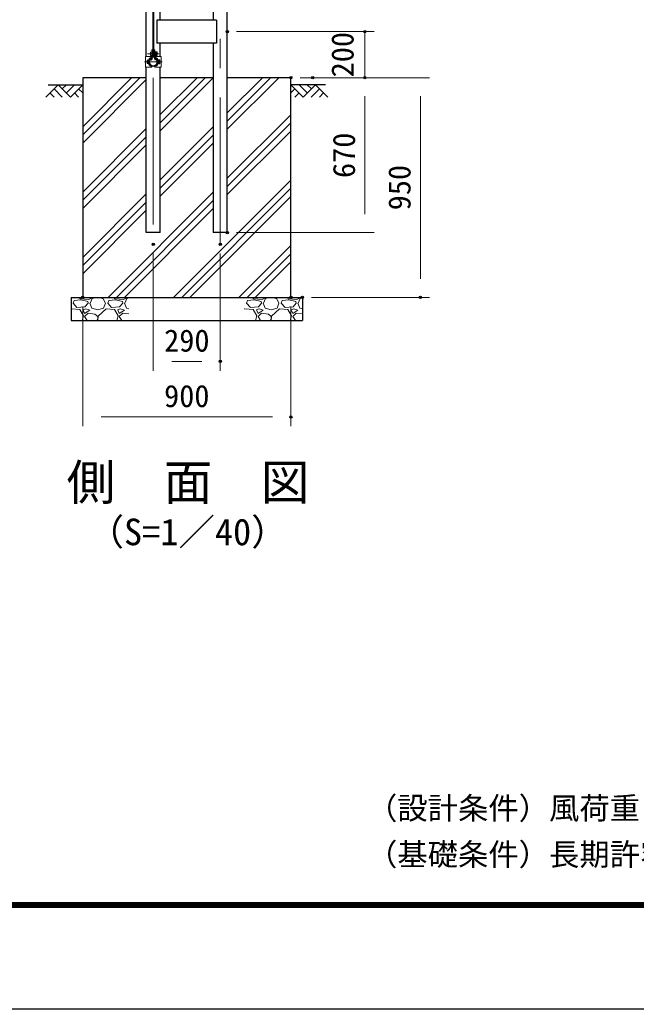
# Model space of a CAD drawing. Units: millimetres, scale not verified, with parts at other scales. Extents: x -8399 to 8401, y -5940 to 5940.
# Drawn here: x -2166 to 500, y -5940 to -1659 of the extents above; entities that cross this region are included whole.
import ezdxf
from ezdxf.enums import TextEntityAlignment as Align

# ---------------------------------------------------------------- set-up
doc = ezdxf.new("R2010")
doc.units = ezdxf.units.MM
doc.header["$LTSCALE"] = 20
doc.header["$PDMODE"] = 32
doc.header["$PDSIZE"] = 10
doc.linetypes.add('USER1', pattern=[50.8, 31.75, -6.35, 6.35, -6.35])
for name, color, linetype, lineweight in [('0-0_D-DCR-HCH', 7, 'Continuous', 13), ('0-1_D-STR1', 1, 'Continuous', 25), ('0-2_D-STR4', 7, 'Continuous', 25), ('0-3_D-BGD', 7, 'Continuous', 25), ('0-4_D-BMK', 2, 'USER1', 13), ('0-5_D-STR-DIM', 7, 'Continuous', 13), ('0-8_D-STR3', 3, 'Continuous', 13), ('0-C_D-TTL-TXT', 7, 'Continuous', 13), ('0-E_D-TTL', 7, 'Continuous', 25)]:
    doc.layers.add(name, color=color, linetype=linetype, lineweight=lineweight)
doc.layers.add('0-7_Defpoints', color=8, linetype='Continuous')
doc.styles.add('ＭＳ ゴシック', font='')
doc.styles.get('ＭＳ ゴシック').set_extended_font_data('MS Gothic')

msp = doc.modelspace()

# ---------------------------------------------------------------- linework, layer by layer
at = {"layer": '0-0_D-DCR-HCH'}
for p, q in [((-1893.58, -2156.35), (-1646.78, -1909.55)), ((-1893.58, -2120.99), (-1682.13, -1909.55)), ((-1893.58, -2191.7), (-1618.83, -1916.95)), ((-1558.33, -2103.94), (-1363.94, -1909.55)), ((-1558.33, -2068.59), (-1399.29, -1909.55)), ((-1558.33, -2139.3), (-1328.83, -1909.8)), ((-1268.33, -2132.14), (-1045.74, -1909.55)), ((-1268.33, -2096.78), (-1081.09, -1909.55)), ((-1268.33, -2061.43), (-1116.45, -1909.55)), ((-2000.01, -1939.55), (-2053.22, -1992.76)), ((-2017.74, -1957.28), (-1982.11, -1992.76)), ((-2000.01, -1939.55), (-1946.79, -1992.76)), ((-1982.27, -1957.28), (-1964.53, -1939.55)), ((-1964.53, -1975.02), (-1929.06, -1939.55)), ((-1946.79, -1992.76), (-1893.58, -1939.55)), ((-1911.32, -1957.28), (-1893.58, -1974.94)), ((-940.37, -1992.76), (-993.58, -1939.55)), ((-975.84, -1957.28), (-993.58, -1974.94)), ((-922.63, -1975.02), (-958.11, -1939.55)), ((-887.16, -1939.55), (-940.37, -1992.76)), ((-904.8, -1957.38), (-922.63, -1939.55)), ((-869.42, -1957.28), (-905.06, -1992.76)), ((-887.16, -1939.55), (-833.95, -1992.76)), ((-2035.48, -1975.02), (-2017.66, -1992.76)), ((-1929.06, -1975.02), (-1911.24, -1992.76)), ((-958.11, -1975.02), (-975.93, -1992.76)), ((-851.68, -1975.02), (-869.5, -1992.76)), ((-1268.33, -2344.27), (-993.58, -2069.52)), ((-1893.58, -2403.84), (-1618.83, -2129.09)), ((-1558.33, -2351.43), (-1328.83, -2121.93)), ((-1268.33, -2379.63), (-993.58, -2104.88)), ((-1268.33, -2414.98), (-993.58, -2140.23)), ((-1893.58, -2439.19), (-1618.83, -2164.44)), ((-1558.33, -2386.78), (-1328.83, -2157.28)), ((-1893.58, -2474.55), (-1618.83, -2199.8)), ((-1558.33, -2422.14), (-1328.83, -2192.64)), ((-1500.76, -2859.55), (-993.58, -2352.36)), ((-1465.41, -2859.55), (-993.58, -2387.72)), ((-1893.58, -2686.68), (-1618.83, -2411.93)), ((-1783.61, -2859.55), (-1328.83, -2404.77)), ((-1748.25, -2859.55), (-1328.83, -2440.13)), ((-1430.05, -2859.55), (-993.58, -2423.08)), ((-1893.58, -2722.03), (-1618.83, -2447.28)), ((-1893.58, -2757.39), (-1618.83, -2482.64)), ((-1712.9, -2859.55), (-1328.83, -2475.48)), ((-1217.92, -2859.55), (-993.58, -2635.21)), ((-1182.57, -2859.55), (-993.58, -2670.56)), ((-1147.21, -2859.55), (-993.58, -2705.92)), ((-1905.13, -2865.79), (-1908.77, -2859.55)), ((-1867.63, -2868.79), (-1905.13, -2865.79)), ((-1849.98, -2859.55), (-1867.63, -2868.79)), ((-1861.63, -2885.29), (-1852.63, -2864.29)), ((-1852.63, -2864.29), (-1837.45, -2859.55)), ((-1821.28, -2859.55), (-1804.63, -2865.79)), ((-1804.63, -2865.79), (-1795.63, -2885.29)), ((-1755.13, -2865.79), (-1758.77, -2859.55)), ((-1717.63, -2868.79), (-1755.13, -2865.79)), ((-1699.98, -2859.55), (-1717.63, -2868.79)), ((-1711.63, -2885.29), (-1702.63, -2864.29)), ((-1702.63, -2864.29), (-1693.58, -2861.46)), ((-1155.13, -2865.79), (-1158.77, -2859.55)), ((-1117.63, -2868.79), (-1155.13, -2865.79)), ((-1099.98, -2859.55), (-1117.63, -2868.79)), ((-1111.63, -2885.29), (-1102.63, -2864.29)), ((-1102.63, -2864.29), (-1087.45, -2859.55)), ((-1071.28, -2859.55), (-1054.63, -2865.79)), ((-1054.63, -2865.79), (-1045.63, -2885.29)), ((-1005.13, -2865.79), (-1008.77, -2859.55)), ((-967.63, -2868.79), (-1005.13, -2865.79)), ((-949.98, -2859.55), (-967.63, -2868.79)), ((-961.63, -2885.29), (-952.63, -2864.29)), ((-952.63, -2864.29), (-943.58, -2861.46)), ((-1942.63, -2909.29), (-1943.58, -2910.16)), ((-1906.63, -2912.29), (-1942.63, -2909.29)), ((-1935.13, -2885.29), (-1930.63, -2873.29)), ((-1918.63, -2903.29), (-1935.13, -2885.29)), ((-1902.13, -2870.29), (-1930.63, -2873.29)), ((-1884.13, -2900.29), (-1918.63, -2903.29)), ((-1872.13, -2877.79), (-1902.13, -2870.29)), ((-1881.13, -2909.29), (-1891.63, -2913.79)), ((-1870.63, -2885.29), (-1884.13, -2900.29)), ((-1863.13, -2915.29), (-1881.13, -2909.29)), ((-1870.63, -2885.29), (-1872.13, -2877.79)), ((-1863.13, -2885.29), (-1854.13, -2906.29)), ((-1854.13, -2906.29), (-1828.63, -2913.79)), ((-1828.63, -2913.79), (-1803.13, -2906.29)), ((-1792.63, -2909.29), (-1827.13, -2940.79)), ((-1803.13, -2906.29), (-1795.63, -2885.29)), ((-1756.63, -2912.29), (-1792.63, -2909.29)), ((-1785.13, -2885.29), (-1780.63, -2873.29)), ((-1768.63, -2903.29), (-1785.13, -2885.29)), ((-1752.13, -2870.29), (-1780.63, -2873.29)), ((-1734.13, -2900.29), (-1768.63, -2903.29)), ((-1722.13, -2877.79), (-1752.13, -2870.29)), ((-1731.13, -2909.29), (-1741.63, -2913.79)), ((-1720.63, -2885.29), (-1734.13, -2900.29)), ((-1713.13, -2915.29), (-1731.13, -2909.29)), ((-1720.63, -2885.29), (-1722.13, -2877.79)), ((-1713.13, -2885.29), (-1704.13, -2906.29)), ((-1704.13, -2906.29), (-1693.58, -2909.39)), ((-1192.63, -2909.29), (-1193.58, -2910.16)), ((-1156.63, -2912.29), (-1192.63, -2909.29)), ((-1185.13, -2885.29), (-1180.63, -2873.29)), ((-1168.63, -2903.29), (-1185.13, -2885.29)), ((-1152.13, -2870.29), (-1180.63, -2873.29)), ((-1134.13, -2900.29), (-1168.63, -2903.29)), ((-1122.13, -2877.79), (-1152.13, -2870.29)), ((-1131.13, -2909.29), (-1141.63, -2913.79)), ((-1120.63, -2885.29), (-1134.13, -2900.29)), ((-1113.13, -2915.29), (-1131.13, -2909.29)), ((-1120.63, -2885.29), (-1122.13, -2877.79)), ((-1113.13, -2885.29), (-1104.13, -2906.29)), ((-1104.13, -2906.29), (-1078.63, -2913.79)), ((-1078.63, -2913.79), (-1053.13, -2906.29)), ((-1042.63, -2909.29), (-1077.13, -2940.79)), ((-1053.13, -2906.29), (-1045.63, -2885.29)), ((-1006.63, -2912.29), (-1042.63, -2909.29)), ((-1035.13, -2885.29), (-1030.63, -2873.29)), ((-1018.63, -2903.29), (-1035.13, -2885.29)), ((-1002.13, -2870.29), (-1030.63, -2873.29)), ((-984.13, -2900.29), (-1018.63, -2903.29)), ((-972.13, -2877.79), (-1002.13, -2870.29)), ((-981.13, -2909.29), (-991.63, -2913.79)), ((-970.63, -2885.29), (-984.13, -2900.29)), ((-963.13, -2915.29), (-981.13, -2909.29)), ((-970.63, -2885.29), (-972.13, -2877.79)), ((-963.13, -2885.29), (-954.13, -2906.29)), ((-954.13, -2906.29), (-943.58, -2909.39)), ((-1890.13, -2939.29), (-1906.63, -2912.29)), ((-1896.61, -2959.55), (-1890.13, -2939.29)), ((-1891.63, -2913.79), (-1885.63, -2928.79)), ((-1885.63, -2928.79), (-1863.13, -2915.29)), ((-1870.63, -2927.29), (-1885.63, -2942.29)), ((-1885.63, -2942.29), (-1874.13, -2959.55)), ((-1840.63, -2931.79), (-1870.63, -2927.29)), ((-1828.63, -2942.29), (-1840.63, -2931.79)), ((-1833.22, -2959.55), (-1828.63, -2951.29)), ((-1828.63, -2951.29), (-1828.63, -2942.29)), ((-1827.13, -2940.79), (-1828.02, -2959.55)), ((-1740.13, -2939.29), (-1756.63, -2912.29)), ((-1746.61, -2959.55), (-1740.13, -2939.29)), ((-1741.63, -2913.79), (-1735.63, -2928.79)), ((-1735.63, -2928.79), (-1713.13, -2915.29)), ((-1720.63, -2927.29), (-1735.63, -2942.29)), ((-1735.63, -2942.29), (-1724.13, -2959.55)), ((-1693.58, -2931.35), (-1720.63, -2927.29)), ((-1140.13, -2939.29), (-1156.63, -2912.29)), ((-1146.61, -2959.55), (-1140.13, -2939.29)), ((-1141.63, -2913.79), (-1135.63, -2928.79)), ((-1135.63, -2928.79), (-1113.13, -2915.29)), ((-1120.63, -2927.29), (-1135.63, -2942.29)), ((-1135.63, -2942.29), (-1124.13, -2959.55)), ((-1090.63, -2931.79), (-1120.63, -2927.29)), ((-1078.63, -2942.29), (-1090.63, -2931.79)), ((-1083.22, -2959.55), (-1078.63, -2951.29)), ((-1078.63, -2951.29), (-1078.63, -2942.29)), ((-1077.13, -2940.79), (-1078.02, -2959.55)), ((-990.13, -2939.29), (-1006.63, -2912.29)), ((-996.61, -2959.55), (-990.13, -2939.29)), ((-991.63, -2913.79), (-985.63, -2928.79)), ((-985.63, -2928.79), (-963.13, -2915.29)), ((-970.63, -2927.29), (-985.63, -2942.29)), ((-985.63, -2942.29), (-974.13, -2959.55)), ((-943.58, -2931.35), (-970.63, -2927.29))]:
    msp.add_line(p, q, dxfattribs=at)
at = {"layer": '0-1_D-STR1'}
for p, q in [((-1268.33, -2579.55), (-1268.33, 1299.45)), ((-1328.83, -359.55), (-1328.83, -1659.55)), ((-1618.83, -1818), (-1618.83, -1132.05)), ((-1558.33, -1659.55), (-1558.33, -1132.05)), ((-1314.58, -1659.55), (-1572.58, -1659.55)), ((-1572.58, -1659.55), (-1572.58, -1759.55)), ((-1314.58, -1659.55), (-1314.58, -1759.55)), ((-1314.58, -1759.55), (-1572.58, -1759.55)), ((-1558.33, -1818), (-1558.33, -1759.55)), ((-1328.83, -1759.55), (-1328.83, -2579.55)), ((-1595.26, -1825.17), (-1598.76, -1831.24)), ((-1598.76, -1831.24), (-1597.37, -1832.05)), ((-1593.87, -1825.97), (-1597.37, -1832.05)), ((-1583.3, -1825.97), (-1579.79, -1832.05)), ((-1581.91, -1825.17), (-1578.4, -1831.24)), ((-1578.4, -1831.24), (-1579.79, -1832.05)), ((-1618.83, -2579.55), (-1618.83, -1863)), ((-1558.33, -2579.55), (-1558.33, -1863)), ((-1558.33, -2579.55), (-1618.83, -2579.55)), ((-1268.33, -2579.55), (-1328.83, -2579.55))]:
    msp.add_line(p, q, dxfattribs=at)
for centre, radius, start, end in [((-1588.58, -1840.5), 19.05, 114.32478, 65.67522), ((-1588.58, -1840.5), 17.45, 114.32478, 65.67522), ((-1595.6, -1824.97), 2, 330, 114.32478), ((-1595.6, -1824.97), 0.401, 330, 114.32478), ((-1581.56, -1824.97), 2, 65.67522, 210), ((-1581.56, -1824.97), 0.401, 65.67522, 210)]:
    msp.add_arc(centre, radius, start, end, dxfattribs=at)
at = {"layer": '0-2_D-STR4'}
for p, q in [((-1328.83, -1909.55), (-1558.33, -1909.55)), ((-993.58, -1909.55), (-1268.33, -1909.55)), ((-993.58, -2859.55), (-993.58, -1909.55)), ((-1943.58, -2859.55), (-943.58, -2859.55)), ((-1943.58, -2859.55), (-1943.58, -2959.55)), ((-943.58, -2859.55), (-943.58, -2959.55)), ((-1943.58, -2959.55), (-943.58, -2959.55))]:
    msp.add_line(p, q, dxfattribs=at)
msp.add_lwpolyline([(-1618.83, -1909.55), (-1893.58, -1909.55), (-1893.58, -2859.55)], dxfattribs=at)
at = {"layer": '0-3_D-BGD'}
for p, q in [((-2043.58, -1939.55), (-1893.58, -1939.55)), ((-843.58, -1939.55), (-993.58, -1939.55))]:
    msp.add_line(p, q, dxfattribs=at)
at = {"layer": '0-4_D-BMK'}
for p, q in [((-1588.58, 3170.45), (-1588.58, -2629.55)), ((-1298.58, -2629.55), (-1298.58, 1321.45)), ((-1626.55, -1840.5), (-1550.61, -1840.5)), ((-1613.02, -1805.5), (-1564.14, -1805.5))]:
    msp.add_line(p, q, dxfattribs=at)
at = {"layer": '0-5_D-STR-DIM'}
for p, q in [((-1228.33, -1709.55), (-633.58, -1709.55)), ((-1228.33, -1709.55), (-633.58, -1709.55)), ((-673.58, -1909.55), (-673.58, -1709.55)), ((-953.58, -1909.55), (-633.58, -1909.55)), ((-953.58, -1909.55), (-393.58, -1909.55)), ((-858.58, -1909.55), (-633.58, -1909.55)), ((-673.58, -2499.55), (-673.58, -1989.55)), ((-673.58, -1989.55), (-673.58, -2069.55)), ((-433.58, -1989.55), (-433.58, -2779.55)), ((-1228.33, -2579.55), (-633.58, -2579.55)), ((-1588.58, -2669.55), (-1588.58, -3176.86)), ((-1298.58, -2669.55), (-1298.58, -3176.86)), ((-903.58, -2859.55), (-393.58, -2859.55)), ((-1893.58, -2899.55), (-1893.58, -3416.86)), ((-993.58, -2899.55), (-993.58, -3416.86)), ((-1508.58, -3136.86), (-1378.58, -3136.86)), ((-1813.58, -3376.86), (-1073.58, -3376.86))]:
    msp.add_line(p, q, dxfattribs=at)
at = {"layer": '0-7_Defpoints'}
for p in [(-1268.33, -1709.55), (-673.58, -1709.55), (-993.58, -1909.55), (-898.58, -1909.55), (-673.58, -1909.55), (-1268.33, -2579.55), (-1588.58, -2629.55), (-1298.58, -2629.55), (-1893.58, -2859.55), (-993.58, -2859.55), (-943.58, -2859.55), (-433.58, -2859.55), (-1298.58, -3136.86), (-993.58, -3376.86)]:
    msp.add_point(p, dxfattribs=at)
at = {"layer": '0-8_D-STR3'}
for p, q in [((-1590.83, 1051.4), (-1590.83, -1820.5)), ((-1586.33, 1051.4), (-1586.33, -1820.5)), ((-1595.08, -1788.5), (-1595.08, -1818.07)), ((-1595.08, -1788.5), (-1592.78, -1788.5)), ((-1592.78, -1788.5), (-1592.78, -1818.07)), ((-1584.38, -1788.5), (-1584.38, -1818.07)), ((-1584.38, -1788.5), (-1582.08, -1788.5)), ((-1582.08, -1788.5), (-1582.08, -1818.07)), ((-1572.08, -1797.4), (-1582.08, -1797.4)), ((-1622.23, -1818), (-1595.08, -1818)), ((-1622.23, -1818), (-1622.23, -1863)), ((-1615.38, -1834), (-1615.38, -1847)), ((-1610.58, -1832.5), (-1610.58, -1848.5)), ((-1610.21, -1836.5), (-1610.58, -1836.5)), ((-1599.88, -1799), (-1599.88, -1812)), ((-1591.08, -1800.18), (-1592.78, -1800.18)), ((-1591.08, -1810.82), (-1592.78, -1810.82)), ((-1591.08, -1800.18), (-1591.08, -1810.82)), ((-1591.08, -1801.5), (-1590.83, -1801.5)), ((-1591.08, -1809.5), (-1590.83, -1809.5)), ((-1590.83, -1820.5), (-1586.33, -1820.5)), ((-1586.33, -1801.5), (-1584.38, -1801.5)), ((-1586.33, -1809.5), (-1584.38, -1809.5)), ((-1572.08, -1801.45), (-1582.08, -1801.45)), ((-1582.08, -1801.5), (-1581.88, -1801.5)), ((-1582.08, -1809.5), (-1581.88, -1809.5)), ((-1572.08, -1809.55), (-1582.08, -1809.55)), ((-1572.08, -1813.6), (-1582.08, -1813.6)), ((-1582.08, -1818), (-1554.93, -1818)), ((-1571.08, -1799.26), (-1571.08, -1811.61)), ((-1571.08, -1801.5), (-1571.08, -1809.5)), ((-1571.08, -1802.17), (-1570.76, -1802.17)), ((-1571.08, -1808.82), (-1570.76, -1808.82)), ((-1566.58, -1836.5), (-1566.95, -1836.5)), ((-1561.08, -1832.4), (-1566.58, -1832.4)), ((-1566.58, -1832.4), (-1566.58, -1848.6)), ((-1561.08, -1836.45), (-1566.58, -1836.45)), ((-1560.08, -1834.26), (-1560.08, -1846.61)), ((-1560.08, -1836.5), (-1559.58, -1836.5)), ((-1560.08, -1836.5), (-1559.58, -1836.5)), ((-1560.08, -1837.17), (-1559.26, -1837.17)), ((-1559.58, -1836.5), (-1559.58, -1844.5)), ((-1554.93, -1818), (-1554.93, -1863)), ((-1622.23, -1863), (-1595.28, -1863)), ((-1610.21, -1844.5), (-1610.58, -1844.5)), ((-1595.28, -1859.02), (-1596.06, -1861.19)), ((-1595.28, -1859.02), (-1595.28, -1863)), ((-1581.88, -1859.02), (-1581.88, -1863)), ((-1581.88, -1859.02), (-1581.1, -1861.19)), ((-1581.88, -1863), (-1554.93, -1863)), ((-1566.58, -1844.5), (-1566.95, -1844.5)), ((-1561.08, -1844.55), (-1566.58, -1844.55)), ((-1561.08, -1848.6), (-1566.58, -1848.6)), ((-1560.08, -1843.82), (-1559.26, -1843.82)), ((-1560.08, -1844.5), (-1559.58, -1844.5)), ((-1560.08, -1844.5), (-1559.58, -1844.5))]:
    msp.add_line(p, q, dxfattribs=at)
for centre, radius, start, end in [((-1573.62, -1799.42), 2.54, 307.21089, 52.78911), ((-1588.58, -1840.5), 22, 110.1633, 250.11694), ((-1588.58, -1840.5), 19.7, 109.83718, 250.11694), ((-1597.08, -1818.07), 2, 297.27961, 0), ((-1597.08, -1818.07), 4.3, 294.96438, 0), ((-1580.08, -1818.07), 4.3, 180, 245.03562), ((-1580.08, -1818.07), 2, 180, 242.72039), ((-1588.58, -1840.5), 19.7, 289.88306, 70.16282), ((-1588.58, -1840.5), 22, 289.88306, 69.8367), ((-1579.78, -1805.5), 8.7, 332.26063, 27.73937), ((-1573.63, -1811.57), 2.55, 307.42505, 52.57495), ((-1578.58, -1805.5), 8.5, 331.92751, 28.07249), ((-1562.62, -1834.42), 2.54, 307.21089, 52.78911), ((-1568.78, -1840.5), 8.7, 332.26063, 27.73937), ((-1567.08, -1840.5), 8.5, 331.92751, 28.07249), ((-1562.63, -1846.57), 2.55, 307.42505, 52.57495)]:
    msp.add_arc(centre, radius, start, end, dxfattribs=at)
for centre, start_param, end_param in [((-1595.08, -1799), 1.5707963, 3.1415927), ((-1610.58, -1834), 1.5707963, 3.1415927), ((-1595.08, -1812), 3.1415927, 4.712389), ((-1610.58, -1847), 3.1415927, 4.712389)]:
    msp.add_ellipse(centre, major_axis=(4.8, 0), ratio=0.3125, start_param=start_param, end_param=end_param, dxfattribs=at)
at = {"layer": '0-E_D-TTL', "color": 2}
msp.add_lwpolyline([(-8399.36, 5940.45), (8400.64, 5940.45), (8400.64, -5939.55), (-8399.36, -5939.55)], close=True, dxfattribs=at)
at = {"layer": '0-E_D-TTL'}
for points in [[(-7859.36, 5500.45), (7860.64, 5500.45), (7860.64, -5499.55), (-7859.36, -5499.55)], [(-7854.36, 5495.45), (7855.64, 5495.45), (7855.64, -5494.55), (-7854.36, -5494.55)], [(-7849.36, 5490.45), (7850.64, 5490.45), (7850.64, -5489.55), (-7849.36, -5489.55)], [(-7844.36, 5485.45), (7845.64, 5485.45), (7845.64, -5484.55), (-7844.36, -5484.55)], [(-7839.36, 5480.45), (7840.64, 5480.45), (7840.64, -5479.55), (-7839.36, -5479.55)]]:
    msp.add_lwpolyline(points, close=True, dxfattribs=at)

# ---------------------------------------------------------------- texts
at = {"layer": '0-5_D-STR-DIM', "style": 'ＭＳ ゴシック'}
for s, p in [('200', (-693.37, -1907.55)), ('670', (-687.08, -2343.05)), ('950', (-447.08, -2482.8))]:
    msp.add_text(s, height=96.19, rotation=90, dxfattribs=at).set_placement(p, align=Align.BOTTOM_LEFT)
for s, p in [('290', (-1541.58, -3123.37)), ('900', (-1541.83, -3363.37))]:
    msp.add_text(s, height=96.19, dxfattribs=at).set_placement(p, align=Align.BOTTOM_LEFT)
at = {"layer": '0-C_D-TTL-TXT', "style": 'ＭＳ ゴシック'}
for s, height, p in [('側\u3000面\u3000図', 154, (-1963.38, -3782.77)), ('（S=1／40）', 115.4, (-1872.41, -3966.72)), ('（設計条件）風荷重：昭和57年改正 建築基準法・同施行令に基づく風圧力に準拠。', 96.19, (-664.26, -5146.75)), ('（基礎条件）長期許容地耐力49kN/m の場合。', 96.19, (-664.26, -5346.75))]:
    msp.add_text(s, height=height, dxfattribs=at).set_placement(p, align=Align.BOTTOM_LEFT)

doc.saveas('drawing.dxf')
